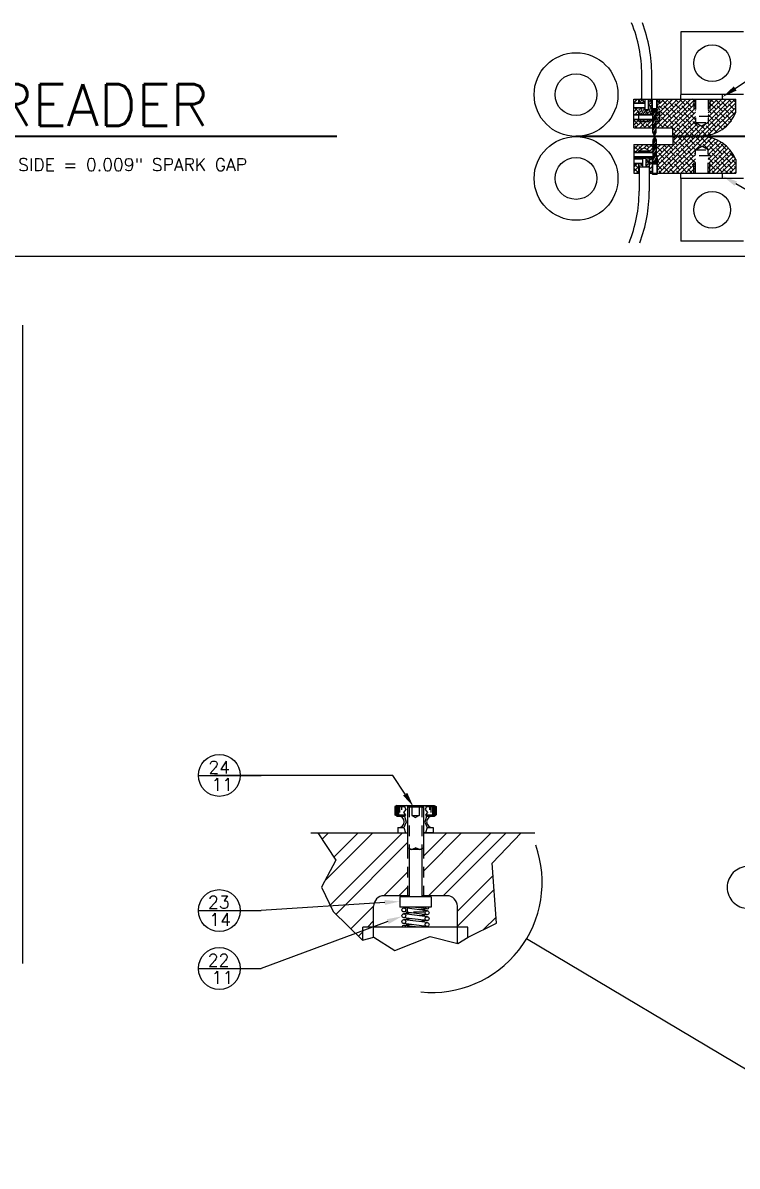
# Model space of a CAD drawing. Extents: x 0 to 34, y 0 to 23.8.
# Drawn here: x 8.38 to 16.91, y 10.14 to 23.79 of the extents above; entities that cross this region are included whole.
import ezdxf

# ---------------------------------------------------------------- set-up
doc = ezdxf.new("R2010")
doc.units = 0
doc.header["$MEASUREMENT"] = 0
doc.linetypes.add('HIDDEN2', pattern=[0.1875, 0.125, -0.0625])
doc.linetypes.add('PHANTOM', pattern=[2.5, 1.25, -0.25, 0.25, -0.25, 0.25, -0.25])
doc.layers.get('0').update_dxf_attribs({"linetype": 'CONTINUOUS'})
for name, color, linetype in [('BORDER', 5, 'CONTINUOUS'), ('DIM', 1, 'CONTINUOUS'), ('HATCH', 2, 'CONTINUOUS'), ('HIDDEN2', 6, 'HIDDEN2'), ('OBJECT', 3, 'CONTINUOUS'), ('SECTION', 6, 'PHANTOM'), ('TEXT', 1, 'CONTINUOUS')]:
    doc.layers.add(name, color=color, linetype=linetype)
doc.styles.add('SIMPLEX', font='simplex')

# ---------------------------------------------------------------- blocks, each defined once
blk = doc.blocks.new('*X12')
at = {"color": 0}
for p, q in [((13.119, 15.064), (13.194, 15.139)), ((13.154, 14.568), (13.724, 15.139)), ((13.216, 14.277), (14.078, 15.139)), ((13.26, 14.851), (13.548, 15.139)), ((13.286, 14.17), (14.139, 15.023)), ((14.329, 14.86), (14.608, 15.139)), ((14.329, 14.683), (14.785, 15.139)), ((14.389, 14.389), (15.139, 15.139)), ((14.565, 14.389), (15.315, 15.139)), ((13.858, 14.389), (14.139, 14.67)), ((14.734, 14.204), (15.161, 14.631)), ((14.035, 14.389), (14.139, 14.493)), ((14.734, 14.027), (15.173, 14.465)), ((13.464, 13.995), (13.734, 14.265)), ((13.66, 14.014), (13.734, 14.088)), ((15.047, 13.986), (15.195, 14.135)), ((13.554, 13.907), (13.608, 13.961))]:
    blk.add_line(p, q, dxfattribs=at)
blk = doc.blocks.new('*X14')
at = {"color": 0}
for p, q in [((41.487, 12.097), (41.512, 12.141)), ((41.487, 12.082), (41.516, 12.134)), ((41.487, 12.067), (41.521, 12.126)), ((41.487, 12.052), (41.525, 12.119)), ((41.487, 12.007), (41.527, 12.077)), ((41.487, 11.992), (41.527, 12.062)), ((41.487, 11.977), (41.527, 12.047)), ((41.487, 11.962), (41.527, 12.032)), ((41.487, 11.917), (41.527, 11.987)), ((41.487, 11.902), (41.527, 11.972)), ((41.487, 11.887), (41.527, 11.957)), ((41.487, 11.872), (41.527, 11.942)), ((41.488, 11.83), (41.527, 11.897)), ((41.497, 11.83), (41.527, 11.882)), ((41.506, 11.83), (41.527, 11.867)), ((41.514, 11.83), (41.527, 11.852))]:
    blk.add_line(p, q, dxfattribs=at)
blk = doc.blocks.new('*X16')
at = {"color": 0}
for p, q in [((18.74, 30.991), (19.144, 31.394)), ((18.74, 31.044), (19.091, 31.394)), ((18.74, 31.097), (19.038, 31.394)), ((18.759, 30.957), (19.197, 31.394)), ((18.812, 30.957), (19.25, 31.394)), ((18.865, 30.957), (19.302, 31.393)), ((18.929, 31.339), (18.985, 31.394)), ((18.929, 31.392), (18.932, 31.394)), ((18.959, 31.369), (18.934, 31.394)), ((19.039, 31.343), (18.987, 31.394)), ((19.171, 31.369), (19.146, 31.394)), ((19.251, 31.343), (19.199, 31.394)), ((18.46, 31.241), (18.52, 31.301)), ((18.46, 31.294), (18.467, 31.301)), ((18.509, 31.236), (18.46, 31.285)), ((18.478, 31.206), (18.573, 31.301)), ((18.556, 31.242), (18.522, 31.276)), ((18.562, 31.289), (18.551, 31.301)), ((18.582, 31.257), (18.626, 31.301)), ((18.641, 31.263), (18.604, 31.301)), ((18.618, 31.24), (18.679, 31.301)), ((18.648, 31.216), (18.69, 31.259)), ((18.69, 31.267), (18.657, 31.301)), ((18.73, 31.193), (18.838, 31.301)), ((18.73, 31.246), (18.785, 31.301)), ((18.73, 31.299), (18.732, 31.301)), ((18.732, 31.141), (18.891, 31.301)), ((18.8, 31.21), (18.734, 31.276)), ((18.774, 31.289), (18.763, 31.301)), ((18.853, 31.263), (18.816, 31.301)), ((18.933, 31.236), (18.869, 31.301)), ((18.986, 31.289), (18.929, 31.346)), ((19.012, 31.21), (18.946, 31.276)), ((19.065, 31.263), (18.999, 31.329)), ((19.118, 31.316), (19.052, 31.382)), ((19.145, 31.236), (19.079, 31.303)), ((19.198, 31.289), (19.132, 31.356)), ((19.198, 31.237), (19.158, 31.276)), ((19.198, 31.237), (19.349, 31.388)), ((19.265, 31.275), (19.211, 31.329)), ((19.331, 31.316), (19.264, 31.382)), ((19.286, 31.272), (19.392, 31.378)), ((19.357, 31.236), (19.291, 31.303)), ((19.32, 31.253), (19.432, 31.364)), ((19.41, 31.289), (19.344, 31.356)), ((19.349, 31.228), (19.469, 31.348)), ((19.349, 31.175), (19.503, 31.329)), ((19.368, 31.141), (19.534, 31.307)), ((19.368, 31.088), (19.563, 31.284)), ((19.368, 31.035), (19.59, 31.258)), ((19.384, 31.369), (19.369, 31.383)), ((19.437, 31.21), (19.37, 31.276)), ((19.49, 31.263), (19.423, 31.329)), ((19.463, 31.343), (19.448, 31.358)), ((19.569, 31.236), (19.503, 31.303)), ((18.46, 31.135), (18.471, 31.146)), ((18.463, 31.123), (18.46, 31.126)), ((18.486, 31.206), (18.469, 31.223)), ((18.471, 31.146), (18.476, 31.151)), ((18.473, 31.201), (18.478, 31.206)), ((18.491, 31.201), (18.486, 31.206)), ((18.511, 31.128), (18.495, 31.144)), ((18.501, 31.123), (18.506, 31.128)), ((18.506, 31.128), (18.523, 31.144)), ((18.516, 31.123), (18.511, 31.128)), ((18.602, 31.249), (18.601, 31.25)), ((18.651, 31.201), (18.648, 31.203)), ((18.648, 31.11), (18.683, 31.146)), ((18.68, 31.118), (18.652, 31.146)), ((18.69, 31.214), (18.681, 31.223)), ((18.685, 31.201), (18.69, 31.206)), ((18.69, 31.206), (18.69, 31.206)), ((18.747, 31.157), (18.73, 31.174)), ((18.827, 31.13), (18.76, 31.197)), ((18.88, 31.183), (18.813, 31.25)), ((18.906, 31.104), (18.84, 31.17)), ((18.959, 31.157), (18.893, 31.223)), ((18.918, 30.957), (19.197, 31.235)), ((18.986, 31.077), (18.92, 31.144)), ((18.971, 30.957), (19.178, 31.163)), ((19.039, 31.13), (18.973, 31.197)), ((19.092, 31.183), (19.026, 31.25)), ((19.118, 31.104), (19.052, 31.17)), ((19.171, 31.157), (19.105, 31.223)), ((19.178, 31.098), (19.132, 31.144)), ((19.178, 31.163), (19.179, 31.165)), ((19.178, 31.11), (19.197, 31.129)), ((19.179, 31.165), (19.197, 31.182)), ((19.197, 31.185), (19.185, 31.197)), ((19.384, 31.157), (19.349, 31.192)), ((19.349, 31.122), (19.368, 31.141)), ((19.368, 31.12), (19.349, 31.139)), ((19.368, 30.982), (19.615, 31.229)), ((19.396, 30.957), (19.637, 31.198)), ((19.463, 31.13), (19.397, 31.197)), ((19.449, 30.957), (19.657, 31.165)), ((19.516, 31.183), (19.45, 31.25)), ((19.543, 31.104), (19.476, 31.17)), ((19.502, 30.957), (19.674, 31.13)), ((19.596, 31.157), (19.529, 31.223)), ((19.622, 31.077), (19.556, 31.144)), ((19.673, 31.132), (19.609, 31.197)), ((18.465, 31.068), (18.46, 31.073)), ((18.46, 31.029), (18.499, 31.068)), ((18.46, 30.976), (18.523, 31.038)), ((18.509, 31.024), (18.465, 31.068)), ((18.523, 30.957), (18.469, 31.011)), ((18.494, 30.957), (18.523, 30.985)), ((18.499, 31.068), (18.504, 31.073)), ((18.523, 31.063), (18.522, 31.064)), ((18.648, 31.057), (18.68, 31.09)), ((18.648, 31.004), (18.68, 31.037)), ((18.668, 30.971), (18.648, 30.991)), ((18.653, 30.957), (18.68, 30.984)), ((18.68, 31.065), (18.654, 31.091)), ((18.685, 31.113), (18.68, 31.118)), ((18.68, 31.09), (18.685, 31.095)), ((18.685, 31.06), (18.68, 31.065)), ((18.68, 31.037), (18.685, 31.042)), ((18.68, 30.984), (18.685, 30.989)), ((18.685, 31.007), (18.681, 31.011)), ((18.74, 31.111), (18.735, 31.116)), ((18.735, 31.092), (18.74, 31.097)), ((18.74, 31.058), (18.735, 31.063)), ((18.735, 31.039), (18.74, 31.044)), ((18.735, 30.986), (18.74, 30.991)), ((18.774, 31.077), (18.74, 31.111)), ((18.8, 30.998), (18.74, 31.058)), ((18.788, 30.957), (18.76, 30.985)), ((18.853, 31.051), (18.787, 31.117)), ((18.88, 30.971), (18.813, 31.038)), ((18.933, 31.024), (18.866, 31.091)), ((18.947, 30.957), (18.893, 31.011)), ((19.012, 30.998), (18.946, 31.064)), ((19, 30.957), (18.973, 30.985)), ((19.065, 31.051), (18.999, 31.117)), ((19.024, 30.957), (19.178, 31.11)), ((19.092, 30.971), (19.026, 31.038)), ((19.077, 30.957), (19.178, 31.057)), ((19.145, 31.024), (19.079, 31.091)), ((19.159, 30.957), (19.105, 31.011)), ((19.13, 30.957), (19.178, 31.004)), ((19.178, 31.044), (19.158, 31.064)), ((19.197, 31.079), (19.178, 31.098)), ((19.178, 31.057), (19.197, 31.076)), ((19.197, 31.025), (19.178, 31.044)), ((19.178, 31.004), (19.197, 31.023)), ((19.197, 30.972), (19.185, 30.985)), ((19.349, 31.069), (19.368, 31.088)), ((19.349, 31.016), (19.368, 31.035)), ((19.357, 31.024), (19.349, 31.033)), ((19.41, 31.077), (19.368, 31.12)), ((19.437, 30.998), (19.37, 31.064)), ((19.425, 30.957), (19.397, 30.985)), ((19.49, 31.051), (19.423, 31.117)), ((19.516, 30.971), (19.45, 31.038)), ((19.569, 31.024), (19.503, 31.091)), ((19.584, 30.957), (19.529, 31.011)), ((19.555, 30.957), (19.679, 31.081)), ((19.649, 30.998), (19.582, 31.064)), ((19.608, 30.957), (19.679, 31.028)), ((19.637, 30.957), (19.609, 30.985)), ((19.679, 31.074), (19.635, 31.117)), ((19.679, 31.021), (19.662, 31.038)), ((18.735, 30.957), (18.735, 30.957)), ((18.841, 30.957), (18.84, 30.958)), ((19.053, 30.957), (19.052, 30.958)), ((19.183, 30.957), (19.197, 30.97)), ((19.349, 30.963), (19.368, 30.982)), ((19.368, 30.961), (19.349, 30.98)), ((19.372, 30.957), (19.368, 30.961)), ((19.478, 30.957), (19.476, 30.958)), ((19.661, 30.957), (19.679, 30.975))]:
    blk.add_line(p, q, dxfattribs=at)
blk = doc.blocks.new('*X13')
at = {"color": 0}
for p, q in [((41.487, 12.457), (41.509, 12.495)), ((41.487, 12.442), (41.518, 12.495)), ((41.487, 12.427), (41.526, 12.495)), ((41.487, 12.412), (41.527, 12.482)), ((41.487, 12.367), (41.527, 12.437)), ((41.487, 12.352), (41.527, 12.422)), ((41.487, 12.337), (41.527, 12.407)), ((41.487, 12.322), (41.527, 12.392)), ((41.487, 12.277), (41.527, 12.347)), ((41.487, 12.262), (41.527, 12.332)), ((41.487, 12.247), (41.527, 12.317)), ((41.487, 12.232), (41.527, 12.302)), ((41.493, 12.199), (41.527, 12.257)), ((41.498, 12.191), (41.527, 12.242)), ((41.502, 12.184), (41.527, 12.227)), ((41.506, 12.176), (41.527, 12.212))]:
    blk.add_line(p, q, dxfattribs=at)
blk = doc.blocks.new('*X17')
at = {"color": 0}
for p, q in [((41.347, 12.086), (41.319, 12.133)), ((41.322, 12.09), (41.319, 12.095)), ((41.332, 11.998), (41.323, 12.015)), ((41.384, 11.945), (41.338, 12.026)), ((41.341, 12.133), (41.34, 12.134)), ((41.355, 12.109), (41.345, 12.125)), ((41.368, 12.086), (41.359, 12.101)), ((41.364, 12.017), (41.36, 12.026)), ((41.39, 12.086), (41.362, 12.134)), ((41.428, 11.945), (41.381, 12.026)), ((41.387, 12.128), (41.384, 12.134)), ((41.394, 12.116), (41.392, 12.12)), ((41.434, 12.122), (41.432, 12.125)), ((41.477, 12.01), (41.432, 12.087)), ((41.471, 11.945), (41.432, 12.012)), ((41.443, 12.03), (41.434, 12.047)), ((41.448, 12.098), (41.438, 12.114)), ((41.458, 12.006), (41.448, 12.022)), ((41.477, 12.085), (41.449, 12.134)), ((41.462, 12.073), (41.452, 12.09)), ((41.476, 12.049), (41.467, 12.065)), ((41.477, 12.122), (41.471, 12.133)), ((41.569, 12.075), (41.537, 12.131)), ((41.541, 12.087), (41.537, 12.093)), ((41.569, 12), (41.537, 12.056)), ((41.555, 12.062), (41.546, 12.078)), ((41.559, 12.13), (41.557, 12.134)), ((41.569, 12.038), (41.56, 12.054)), ((41.569, 12.112), (41.564, 12.122)), ((41.341, 11.945), (41.319, 11.983)), ((41.32, 11.945), (41.319, 11.945)), ((41.342, 11.868), (41.333, 11.885)), ((41.346, 11.974), (41.337, 11.99)), ((41.36, 11.95), (41.351, 11.966)), ((41.356, 11.882), (41.354, 11.885)), ((41.378, 11.993), (41.369, 12.009)), ((41.386, 11.868), (41.376, 11.885)), ((41.393, 11.969), (41.383, 11.985)), ((41.406, 11.945), (41.397, 11.96)), ((41.402, 11.877), (41.397, 11.885)), ((41.425, 11.987), (41.418, 12)), ((41.429, 11.868), (41.419, 11.885)), ((41.439, 11.963), (41.43, 11.979)), ((41.449, 11.871), (41.441, 11.885)), ((41.449, 11.945), (41.444, 11.955)), ((41.472, 11.982), (41.462, 11.998)), ((41.472, 11.868), (41.462, 11.885)), ((41.477, 11.972), (41.476, 11.974)), ((41.487, 11.88), (41.486, 11.882)), ((41.559, 11.868), (41.527, 11.923)), ((41.528, 11.884), (41.527, 11.886)), ((41.537, 11.868), (41.533, 11.876)), ((41.569, 11.925), (41.537, 11.981)), ((41.546, 11.927), (41.537, 11.944)), ((41.551, 11.995), (41.541, 12.011)), ((41.56, 11.903), (41.551, 11.919)), ((41.565, 11.97), (41.555, 11.987)), ((41.569, 11.887), (41.565, 11.895)), ((41.569, 11.962), (41.569, 11.962)), ((41.321, 11.868), (41.319, 11.87)), ((41.364, 11.868), (41.36, 11.874)), ((41.407, 11.868), (41.407, 11.869))]:
    blk.add_line(p, q, dxfattribs=at)
blk = doc.blocks.new('*X18')
at = {"color": 0}
for p, q in [((41.257, 12.089), (41.302, 12.134)), ((41.266, 12.086), (41.257, 12.094)), ((41.257, 11.983), (41.3, 12.026)), ((41.286, 12.118), (41.27, 12.134)), ((41.319, 11.979), (41.273, 12.025)), ((41.307, 12.086), (41.319, 12.098)), ((41.542, 11.79), (41.885, 12.134)), ((41.569, 11.871), (41.832, 12.134)), ((41.569, 11.924), (41.779, 12.134)), ((41.569, 11.977), (41.726, 12.134)), ((41.569, 12.03), (41.673, 12.134)), ((41.569, 12.083), (41.62, 12.134)), ((41.578, 12.092), (41.569, 12.1)), ((41.604, 12.012), (41.569, 12.047)), ((41.657, 12.065), (41.591, 12.131)), ((41.595, 11.79), (41.938, 12.134)), ((41.684, 11.985), (41.618, 12.052)), ((41.648, 11.79), (41.975, 12.117)), ((41.737, 12.038), (41.671, 12.105)), ((41.71, 12.118), (41.695, 12.134)), ((41.763, 11.959), (41.697, 12.025)), ((41.701, 11.79), (41.975, 12.064)), ((41.79, 12.092), (41.748, 12.134)), ((41.817, 12.012), (41.75, 12.078)), ((41.87, 12.065), (41.803, 12.131)), ((41.896, 11.985), (41.83, 12.052)), ((41.949, 12.038), (41.883, 12.105)), ((41.923, 12.118), (41.907, 12.134)), ((41.975, 11.96), (41.909, 12.025)), ((41.975, 12.119), (41.96, 12.134)), ((41.975, 12.066), (41.962, 12.078)), ((41.975, 12.117), (41.991, 12.134)), ((41.994, 12.1), (41.975, 12.119)), ((41.975, 12.064), (41.994, 12.083)), ((41.994, 12.047), (41.975, 12.066)), ((41.975, 12.011), (41.994, 12.03)), ((42.031, 11.696), (42.469, 12.134)), ((42.084, 11.697), (42.476, 12.088)), ((42.144, 11.703), (42.476, 12.035)), ((42.146, 12.129), (42.15, 12.134)), ((42.146, 11.864), (42.416, 12.134)), ((42.146, 12.076), (42.165, 12.095)), ((42.161, 12.038), (42.146, 12.054)), ((42.146, 12.023), (42.165, 12.042)), ((42.165, 12.095), (42.203, 12.134)), ((42.165, 12.042), (42.256, 12.134)), ((42.165, 11.989), (42.31, 12.134)), ((42.165, 11.936), (42.363, 12.134)), ((42.214, 12.092), (42.172, 12.134)), ((42.241, 12.012), (42.175, 12.078)), ((42.294, 12.065), (42.228, 12.131)), ((42.32, 11.985), (42.254, 12.052)), ((42.373, 12.038), (42.307, 12.105)), ((42.347, 12.118), (42.331, 12.134)), ((42.4, 11.959), (42.334, 12.025)), ((42.426, 12.092), (42.384, 12.134)), ((42.453, 12.012), (42.387, 12.078)), ((42.476, 12.095), (42.44, 12.131)), ((42.476, 12.042), (42.466, 12.052)), ((41.26, 11.985), (41.257, 11.988)), ((41.257, 11.824), (41.318, 11.885)), ((41.257, 11.877), (41.265, 11.885)), ((41.313, 11.826), (41.257, 11.882)), ((41.272, 11.945), (41.319, 11.992)), ((41.3, 11.945), (41.299, 11.946)), ((41.631, 11.932), (41.569, 11.994)), ((41.578, 11.879), (41.569, 11.888)), ((41.657, 11.853), (41.591, 11.919)), ((41.71, 11.906), (41.644, 11.972)), ((41.737, 11.826), (41.671, 11.893)), ((41.79, 11.879), (41.724, 11.946)), ((41.726, 11.762), (41.975, 12.011)), ((41.726, 11.709), (41.975, 11.958)), ((41.766, 11.696), (41.994, 11.924)), ((41.843, 11.932), (41.777, 11.999)), ((41.87, 11.853), (41.803, 11.919)), ((41.923, 11.906), (41.856, 11.972)), ((41.949, 11.826), (41.883, 11.893)), ((41.994, 11.888), (41.936, 11.946)), ((41.975, 11.958), (41.994, 11.977)), ((41.976, 11.959), (41.975, 11.96)), ((41.994, 11.994), (41.989, 11.999)), ((42.165, 11.982), (42.146, 12.001)), ((42.146, 11.97), (42.165, 11.989)), ((42.146, 11.917), (42.154, 11.926)), ((42.165, 11.929), (42.148, 11.946)), ((42.154, 11.926), (42.165, 11.936)), ((42.188, 11.959), (42.165, 11.982)), ((42.214, 11.879), (42.165, 11.929)), ((42.267, 11.932), (42.201, 11.999)), ((42.215, 11.721), (42.476, 11.982)), ((42.294, 11.853), (42.228, 11.919)), ((42.347, 11.906), (42.281, 11.972)), ((42.373, 11.826), (42.307, 11.893)), ((42.327, 11.78), (42.423, 11.876)), ((42.426, 11.88), (42.36, 11.946)), ((42.465, 11.947), (42.413, 11.999)), ((42.447, 11.912), (42.44, 11.919)), ((41.296, 11.79), (41.273, 11.813)), ((41.276, 11.79), (41.354, 11.868)), ((41.392, 11.8), (41.326, 11.866)), ((41.329, 11.79), (41.407, 11.868)), ((41.382, 11.79), (41.46, 11.868)), ((41.455, 11.79), (41.406, 11.84)), ((41.445, 11.853), (41.43, 11.868)), ((41.435, 11.79), (41.487, 11.841)), ((41.487, 11.864), (41.483, 11.868)), ((41.487, 11.811), (41.485, 11.813)), ((41.527, 11.828), (41.566, 11.868)), ((41.604, 11.8), (41.538, 11.866)), ((41.667, 11.79), (41.618, 11.84)), ((41.72, 11.79), (41.697, 11.813)), ((41.763, 11.747), (41.726, 11.785)), ((41.817, 11.8), (41.75, 11.866)), ((41.843, 11.72), (41.777, 11.787)), ((41.819, 11.696), (41.994, 11.871)), ((41.896, 11.773), (41.83, 11.84)), ((41.92, 11.696), (41.856, 11.76)), ((41.872, 11.696), (42.017, 11.841)), ((41.976, 11.747), (41.909, 11.813)), ((41.925, 11.696), (42.051, 11.822)), ((42.029, 11.8), (41.962, 11.866)), ((41.978, 11.696), (42.124, 11.842)), ((42.055, 11.72), (41.989, 11.787)), ((42.128, 11.7), (42.068, 11.76)), ((42.108, 11.773), (42.07, 11.811)), ((42.188, 11.747), (42.121, 11.813)), ((42.161, 11.826), (42.138, 11.85)), ((42.241, 11.8), (42.175, 11.866)), ((42.252, 11.736), (42.201, 11.787)), ((42.319, 11.775), (42.254, 11.84)), ((42.287, 11.754), (42.281, 11.76)), ((42.349, 11.797), (42.334, 11.813)), ((42.403, 11.85), (42.387, 11.866)), ((41.761, 11.696), (41.726, 11.732)), ((41.814, 11.696), (41.803, 11.707)), ((41.973, 11.696), (41.936, 11.734)), ((42.026, 11.696), (42.015, 11.707)), ((42.173, 11.709), (42.148, 11.734))]:
    blk.add_line(p, q, dxfattribs=at)
blk = doc.blocks.new('*X15')
at = {"color": 0}
for p, q in [((18.525, 28.138), (18.523, 28.143)), ((18.544, 28.143), (18.538, 28.153)), ((18.547, 28.138), (18.544, 28.143)), ((18.566, 28.143), (18.556, 28.16)), ((18.569, 28.138), (18.566, 28.143)), ((18.58, 28.156), (18.578, 28.16)), ((18.587, 28.143), (18.585, 28.148)), ((18.59, 28.138), (18.587, 28.143)), ((18.609, 28.143), (18.599, 28.16)), ((18.612, 28.138), (18.609, 28.143)), ((18.627, 28.15), (18.621, 28.16)), ((18.634, 28.138), (18.631, 28.142)), ((18.648, 28.151), (18.643, 28.16)), ((18.524, 28.065), (18.523, 28.068)), ((18.535, 27.972), (18.523, 27.993)), ((18.527, 28.06), (18.524, 28.065)), ((18.536, 28.083), (18.534, 28.086)), ((18.537, 28.005), (18.534, 28.01)), ((18.543, 28.07), (18.536, 28.083)), ((18.539, 28.002), (18.537, 28.005)), ((18.553, 27.978), (18.544, 27.994)), ((18.549, 28.06), (18.548, 28.062)), ((18.557, 28.083), (18.554, 28.088)), ((18.559, 28.005), (18.556, 28.01)), ((18.566, 28.068), (18.557, 28.083)), ((18.566, 27.993), (18.559, 28.005)), ((18.6, 28.083), (18.598, 28.088)), ((18.648, 28.001), (18.6, 28.083)), ((18.621, 27.972), (18.604, 28.002)), ((18.618, 28.015), (18.608, 28.032)), ((18.622, 28.083), (18.619, 28.088)), ((18.622, 28.083), (18.622, 28.083)), ((18.632, 27.991), (18.623, 28.007)), ((18.636, 28.059), (18.627, 28.075)), ((18.643, 27.972), (18.637, 27.983)), ((18.644, 28.083), (18.641, 28.088)), ((18.648, 28.039), (18.641, 28.05)), ((18.648, 28.076), (18.644, 28.083))]:
    blk.add_line(p, q, dxfattribs=at)

msp = doc.modelspace()

# ---------------------------------------------------------------- linework, layer by layer
at = {"layer": 'BORDER'}
for p, q in [((33, 21), (0, 21)), ((8.384, 12.56), (8.384, 20.18))]:
    msp.add_line(p, q, dxfattribs=at)
at = {"layer": 'DIM'}
for p, q in [((15.811, 22.833), (15.674, 22.833)), ((15.811, 22.828), (15.674, 22.828)), ((15.894, 22.701), (15.894, 22.881)), ((15.899, 22.878), (15.894, 22.875)), ((15.899, 22.878), (15.949, 22.878)), ((15.949, 22.878), (15.954, 22.875)), ((15.954, 22.701), (15.954, 22.881)), ((15.811, 22.778), (15.674, 22.778)), ((15.811, 22.773), (15.674, 22.773)), ((15.904, 22.692), (15.674, 22.692)), ((15.899, 22.769), (15.894, 22.772)), ((15.899, 22.698), (15.894, 22.701)), ((15.899, 22.769), (15.949, 22.769)), ((15.904, 22.483), (15.904, 22.769)), ((15.944, 22.483), (15.944, 22.769)), ((15.949, 22.769), (15.954, 22.772)), ((15.949, 22.698), (15.954, 22.701)), ((15.904, 22.632), (15.674, 22.632)), ((2.028, 22.442), (12.132, 22.442)), ((2.028, 22.434), (12.132, 22.434)), ((14.982, 22.442), (25.086, 22.442)), ((14.982, 22.434), (25.086, 22.434)), ((15.5, 22.434), (16.879, 22.434)), ((15.924, 22.448), (15.904, 22.483)), ((15.924, 22.448), (15.904, 22.483)), ((15.924, 22.428), (15.904, 22.394)), ((15.924, 22.428), (15.904, 22.394)), ((15.904, 22.394), (15.904, 22.108)), ((15.924, 22.448), (15.944, 22.483)), ((15.924, 22.448), (15.944, 22.483)), ((15.924, 22.428), (15.944, 22.394)), ((15.924, 22.428), (15.944, 22.394)), ((15.944, 22.394), (15.944, 22.108)), ((15.904, 22.245), (15.674, 22.245)), ((15.904, 22.185), (15.674, 22.185)), ((15.78, 22.167), (15.674, 22.167)), ((15.899, 22.179), (15.894, 22.176)), ((15.894, 22.176), (15.894, 21.986)), ((15.949, 22.179), (15.954, 22.176)), ((15.954, 22.176), (15.954, 21.986)), ((15.78, 22.107), (15.674, 22.107)), ((15.899, 22.108), (15.894, 22.105)), ((15.899, 21.983), (15.894, 21.986)), ((15.899, 22.108), (15.949, 22.108)), ((15.899, 22.108), (15.899, 21.983)), ((15.899, 21.983), (15.949, 21.983)), ((15.949, 22.108), (15.954, 22.105)), ((15.949, 22.108), (15.949, 21.983)), ((15.949, 21.983), (15.954, 21.986)), ((12.947, 14.583), (12.8, 14.806)), ((12.703, 13.29), (11.227, 13.193)), ((12.74, 13.061), (11.227, 12.501)), ((18.943, 10.142), (14.396, 12.857))]:
    msp.add_line(p, q, dxfattribs=at)
for centre in [(16.611, 23.309), (16.611, 21.559)]:
    msp.add_circle(centre, 0.219, dxfattribs=at)
msp.add_arc((13.265, 13.532), 1.317, 264.3502, 19.5788, dxfattribs=at)
for points in [[(12.972, 14.599), (12.922, 14.566), (13.046, 14.433)], [(12.701, 13.319), (12.705, 13.26), (12.882, 13.301)], [(12.729, 13.09), (12.75, 13.033), (12.908, 13.124)]]:
    msp.add_solid(points, dxfattribs=at)
at = {"layer": 'HATCH'}
for p, q in [((15.77, 22.881), (15.77, 23.174)), ((15.89, 22.881), (15.89, 23.174)), ((15.77, 22.881), (15.89, 22.881)), ((15.811, 22.756), (15.811, 22.881)), ((15.849, 22.756), (15.849, 22.881)), ((15.811, 22.756), (15.849, 22.756)), ((15.811, 22.756), (15.83, 22.745)), ((15.849, 22.756), (15.83, 22.745)), ((15.78, 22.177), (15.799, 22.188)), ((15.78, 22.177), (15.818, 22.177)), ((15.78, 22.177), (15.78, 22.074)), ((15.818, 22.177), (15.799, 22.188)), ((15.818, 22.177), (15.818, 22.074)), ((15.739, 22.074), (15.739, 21.781)), ((15.739, 22.074), (15.859, 22.074)), ((15.859, 22.074), (15.859, 21.781))]:
    msp.add_line(p, q, dxfattribs=at)
for centre, radius, start, end in [((14.135, 23.174), 1.635, 0, 22.1563), ((14.135, 23.174), 1.755, 0, 20.5697), ((14.104, 21.781), 1.635, 337.8437, 0), ((14.104, 21.781), 1.755, 339.4303, 0)]:
    msp.add_arc(centre, radius, start, end, dxfattribs=at)
at = {"layer": 'HIDDEN2'}
for p, q in [((15.736, 22.881), (15.986, 22.881)), ((15.736, 22.615), (15.736, 22.881)), ((15.986, 22.615), (15.986, 22.881)), ((16.391, 22.881), (16.391, 22.673)), ((16.41, 22.881), (16.41, 22.602)), ((16.562, 22.881), (16.562, 22.602)), ((16.581, 22.881), (16.581, 22.673)), ((16.581, 22.673), (16.391, 22.673)), ((15.736, 22.615), (15.904, 22.615)), ((15.944, 22.615), (15.986, 22.615)), ((16.41, 22.602), (16.486, 22.558)), ((16.41, 22.602), (16.562, 22.602)), ((16.562, 22.602), (16.486, 22.558)), ((16.41, 22.275), (16.486, 22.319)), ((16.41, 21.996), (16.41, 22.276)), ((16.41, 22.276), (16.562, 22.276)), ((16.562, 22.275), (16.486, 22.319)), ((16.562, 21.996), (16.562, 22.276)), ((16.581, 22.205), (16.391, 22.205)), ((16.391, 21.996), (16.391, 22.205)), ((16.581, 21.996), (16.581, 22.205)), ((12.994, 14.433), (12.994, 13.934)), ((13.026, 14.433), (13.026, 14.327)), ((13.114, 14.433), (13.114, 14.327)), ((13.146, 14.433), (13.146, 13.934)), ((13.026, 14.327), (13.07, 14.303)), ((13.026, 14.327), (13.114, 14.327)), ((13.114, 14.327), (13.07, 14.303)), ((12.975, 13.939), (12.975, 13.37)), ((13.165, 13.939), (13.165, 13.37)), ((12.99, 13.232), (12.97, 13.229)), ((12.97, 13.219), (12.97, 13.172)), ((13.17, 13.172), (12.97, 13.172)), ((13.17, 13.207), (13.119, 13.201)), ((13.17, 13.232), (13.17, 13.217)), ((13.17, 13.194), (13.17, 13.172))]:
    msp.add_line(p, q, dxfattribs=at)
at = {"layer": 'OBJECT'}
for p, q in [((16.236, 23.684), (16.236, 22.934)), ((16.986, 23.684), (16.236, 23.684)), ((16.986, 22.934), (16.236, 22.934)), ((16.236, 22.881), (16.236, 22.933)), ((16.736, 22.881), (16.736, 22.933)), ((15.674, 22.881), (15.736, 22.881)), ((15.674, 22.537), (15.674, 22.881)), ((15.899, 22.698), (15.899, 22.881)), ((15.949, 22.698), (15.949, 22.881)), ((15.986, 22.881), (16.893, 22.881)), ((16.893, 22.719), (16.893, 22.881)), ((15.904, 22.687), (15.674, 22.687)), ((15.899, 22.698), (15.904, 22.695)), ((15.904, 22.698), (15.899, 22.698)), ((15.904, 22.537), (15.904, 22.695)), ((15.949, 22.698), (15.944, 22.698)), ((15.944, 22.695), (15.949, 22.698)), ((15.944, 22.537), (15.944, 22.695)), ((15.904, 22.637), (15.674, 22.637)), ((15.674, 22.537), (15.904, 22.537)), ((15.944, 22.537), (16.143, 22.537)), ((16.143, 22.443), (16.143, 22.537)), ((16.143, 22.443), (16.486, 22.443)), ((16.143, 22.433), (16.143, 22.34)), ((16.143, 22.433), (16.486, 22.433)), ((15.674, 22.34), (16.143, 22.34)), ((15.674, 22.34), (15.674, 21.996)), ((15.736, 22.262), (15.799, 22.298)), ((15.736, 22.262), (15.861, 22.262)), ((15.736, 22.24), (15.736, 22.262)), ((15.861, 22.262), (15.799, 22.298)), ((15.861, 22.24), (15.861, 22.262)), ((15.904, 22.34), (15.904, 22.181)), ((15.944, 22.34), (15.944, 22.181)), ((15.904, 22.24), (15.674, 22.24)), ((15.904, 22.19), (15.674, 22.19)), ((15.78, 22.162), (15.674, 22.162)), ((15.78, 22.112), (15.674, 22.112)), ((15.736, 22.162), (15.736, 22.19)), ((15.736, 21.996), (15.736, 22.112)), ((15.78, 22.174), (15.78, 22.074)), ((15.818, 22.174), (15.818, 22.074)), ((15.861, 21.996), (15.861, 22.19)), ((15.899, 22.179), (15.904, 22.181)), ((15.899, 22.179), (15.899, 21.996)), ((15.944, 22.181), (15.949, 22.179)), ((15.949, 22.179), (15.949, 21.996)), ((16.893, 22.159), (16.893, 21.996)), ((15.674, 21.996), (15.739, 21.996)), ((15.736, 22.074), (15.861, 22.074)), ((15.859, 21.996), (16.893, 21.996)), ((16.236, 21.934), (16.236, 21.996)), ((16.736, 21.934), (16.736, 21.996)), ((16.236, 21.934), (16.236, 21.184)), ((16.986, 21.934), (16.236, 21.934)), ((16.986, 21.184), (16.236, 21.184)), ((12.847, 14.447), (12.825, 14.434)), ((12.825, 14.434), (12.94, 14.434)), ((12.825, 14.434), (12.825, 14.334)), ((12.825, 14.334), (12.949, 14.334)), ((12.847, 14.321), (12.825, 14.334)), ((12.827, 14.434), (12.827, 14.334)), ((12.829, 14.334), (12.829, 14.434)), ((12.833, 14.434), (12.833, 14.334)), ((12.839, 14.334), (12.839, 14.434)), ((12.846, 14.434), (12.846, 14.334)), ((12.847, 14.447), (13.293, 14.447)), ((12.855, 14.334), (12.855, 14.434)), ((12.868, 14.434), (12.868, 14.337)), ((12.884, 14.365), (12.884, 14.434)), ((12.902, 14.434), (12.902, 14.397)), ((12.921, 14.43), (12.921, 14.434)), ((12.953, 14.399), (12.927, 14.364)), ((12.927, 14.364), (12.949, 14.334)), ((12.961, 14.447), (12.94, 14.434)), ((12.94, 14.434), (12.953, 14.399)), ((12.949, 14.334), (12.94, 14.321)), ((12.975, 14.447), (12.975, 13.939)), ((12.975, 14.433), (13.165, 14.433)), ((12.994, 14.433), (12.975, 14.423)), ((13.146, 14.433), (13.165, 14.423)), ((13.165, 14.447), (13.165, 13.939)), ((13.179, 14.447), (13.2, 14.434)), ((13.2, 14.434), (13.187, 14.399)), ((13.187, 14.399), (13.213, 14.364)), ((13.213, 14.364), (13.191, 14.334)), ((13.191, 14.334), (13.2, 14.321)), ((13.191, 14.334), (13.315, 14.334)), ((13.2, 14.434), (13.315, 14.434)), ((13.219, 14.43), (13.219, 14.434)), ((13.238, 14.434), (13.238, 14.397)), ((13.256, 14.365), (13.256, 14.434)), ((13.272, 14.434), (13.272, 14.337)), ((13.285, 14.334), (13.285, 14.434)), ((13.293, 14.447), (13.315, 14.434)), ((13.293, 14.434), (13.293, 14.334)), ((13.293, 14.321), (13.315, 14.334)), ((13.301, 14.334), (13.301, 14.434)), ((13.307, 14.434), (13.307, 14.334)), ((13.31, 14.334), (13.31, 14.434)), ((13.313, 14.434), (13.313, 14.334)), ((13.315, 14.434), (13.315, 14.334)), ((12.847, 14.321), (12.941, 14.321)), ((12.958, 14.247), (12.93, 14.184)), ((12.94, 14.321), (12.958, 14.247)), ((13.2, 14.321), (13.182, 14.247)), ((13.182, 14.247), (13.21, 14.184)), ((13.199, 14.321), (13.293, 14.321)), ((11.82, 14.12), (12.975, 14.12)), ((12.858, 14.184), (12.93, 14.184)), ((12.858, 14.184), (12.858, 14.12)), ((12.858, 14.12), (12.975, 14.12)), ((12.93, 14.184), (12.952, 14.12)), ((13.282, 14.12), (13.165, 14.12)), ((13.165, 14.12), (14.495, 14.12)), ((13.21, 14.184), (13.188, 14.12)), ((13.21, 14.184), (13.282, 14.184)), ((13.282, 14.184), (13.282, 14.12)), ((13.022, 13.922), (12.975, 13.942)), ((12.994, 13.934), (12.994, 13.357)), ((13.022, 13.922), (13.07, 13.942)), ((13.118, 13.922), (13.07, 13.942)), ((13.118, 13.922), (13.165, 13.942)), ((13.146, 13.934), (13.146, 13.357)), ((13.146, 13.922), (12.994, 13.922)), ((12.57, 12.877), (12.57, 13.245)), ((12.994, 13.37), (12.695, 13.37)), ((12.882, 13.357), (12.882, 13.232)), ((13.257, 13.357), (12.882, 13.357)), ((13.445, 13.37), (13.146, 13.37)), ((13.257, 13.357), (13.257, 13.232)), ((13.57, 12.799), (13.57, 13.245)), ((13.257, 13.232), (12.882, 13.232)), ((12.97, 13.229), (12.928, 13.224)), ((13.206, 13.142), (12.928, 13.177)), ((13.021, 13.166), (12.928, 13.154)), ((13.206, 13.073), (12.928, 13.107)), ((13.212, 13.189), (12.934, 13.224)), ((13.212, 13.119), (12.934, 13.154)), ((12.97, 13.232), (12.97, 13.219)), ((13.07, 13.232), (13.07, 13.229)), ((13.169, 13.217), (13.07, 13.229)), ((13.212, 13.142), (13.119, 13.131)), ((13.206, 13.212), (13.17, 13.217)), ((13.17, 13.217), (13.17, 13.207)), ((13.212, 13.212), (13.17, 13.207)), ((13.17, 13.207), (13.17, 13.194)), ((13.693, 12.995), (12.443, 12.995)), ((12.443, 12.842), (12.443, 12.995)), ((13.021, 13.096), (12.928, 13.084)), ((13.206, 13.003), (12.928, 13.037)), ((13.021, 13.026), (12.928, 13.014)), ((13.212, 13.049), (12.934, 13.084)), ((13.07, 12.997), (12.934, 13.014)), ((13.07, 12.997), (13.07, 12.995)), ((13.212, 13.073), (13.119, 13.061)), ((13.693, 12.873), (13.693, 12.995))]:
    msp.add_line(p, q, dxfattribs=at)
for centre, radius in [((14.986, 22.934), 0.5), ((14.986, 22.934), 0.25), ((14.986, 21.934), 0.5), ((14.986, 21.934), 0.25), ((14.986, 21.934), 0.25), ((12.931, 13.2), 0.0235), ((12.931, 13.131), 0.0235), ((13.209, 13.166), 0.0235), ((13.209, 13.096), 0.0235), ((12.931, 13.061), 0.0235), ((13.209, 13.026), 0.0235)]:
    msp.add_circle(centre, radius, dxfattribs=at)
for centre, radius, start, end in [((16.486, 22.881), 0.437, 270, 338.2132), ((16.486, 21.996), 0.437, 21.7868, 90), ((12.868, 14.252), 0.0687, 270, 90), ((13.272, 14.252), 0.0687, 90, 270), ((12.695, 13.245), 0.125, 90, 180), ((13.445, 13.245), 0.125, 0, 90), ((13.209, 13.236), 0.0235, 189.8812, 350.1188), ((12.931, 12.991), 0.0235, 9.8812, 170.1188)]:
    msp.add_arc(centre, radius, start, end, dxfattribs=at)
at = {"layer": 'SECTION'}
for p, q in [((11.905, 14.12), (12.12, 13.795)), ((13.987, 13.758), (14.33, 14.12)), ((12.12, 13.795), (11.948, 13.471)), ((14.036, 13.042), (13.987, 13.758)), ((11.948, 13.471), (12.089, 13.183)), ((12.089, 13.183), (12.438, 12.841)), ((13.699, 12.877), (14.036, 13.042)), ((12.438, 12.841), (12.573, 12.877)), ((12.573, 12.877), (12.824, 12.718)), ((12.824, 12.718), (13.246, 12.883)), ((13.246, 12.883), (13.577, 12.798)), ((13.577, 12.798), (13.699, 12.877))]:
    msp.add_line(p, q, dxfattribs=at)
msp.add_arc((17.04, 13.469), 0.25, 90, 0, dxfattribs=at)
at = {"layer": 'TEXT'}
for p, q in [((16.886, 23.008), (17.22, 23.235)), ((16.892, 21.872), (17.22, 21.682)), ((10.479, 14.806), (11.227, 14.806)), ((12.8, 14.806), (10.671, 14.806)), ((10.479, 13.193), (11.227, 13.193)), ((10.479, 12.501), (11.227, 12.501))]:
    msp.add_line(p, q, dxfattribs=at)
for centre in [(10.729, 14.806), (10.729, 13.193), (10.729, 12.501)]:
    msp.add_circle(centre, 0.25, dxfattribs=at)
for points in [[(16.902, 22.983), (16.869, 23.033), (16.736, 22.907)], [(16.877, 21.846), (16.907, 21.898), (16.736, 21.963)]]:
    msp.add_solid(points, dxfattribs=at)

# ---------------------------------------------------------------- block references
at = {"layer": 'DIM'}
for name, p in [('*X18', (-25.583, 10.747)), ('*X17', (-25.583, 10.747)), ('*X13', (-25.583, 10.273)), ('*X16', (-2.786, -8.961)), ('*X14', (-25.583, 10.278)), ('*X15', (-2.786, -5.898))]:
    msp.add_blockref(name, p, dxfattribs=at)
at = {"layer": 'SECTION'}
msp.add_blockref('*X12', (-1.164, -1.019), dxfattribs=at)

# ---------------------------------------------------------------- texts
at = {"layer": 'DIM', "style": 'SIMPLEX'}
msp.add_text('BASE 2 READER', height=0.5, dxfattribs=at).set_placement((5.264, 22.56))
at = {"layer": 'TEXT', "style": 'SIMPLEX'}
for s, p in [('0.008 PAPER + 0.0005 GAP, EACH SIDE = 0.009" SPARK GAP', (4.651, 22.023)), ('24', (10.599, 14.828)), ('11', (10.636, 14.623)), ('23', (10.594, 13.218)), ('14', (10.61, 13.01)), ('22', (10.591, 12.525)), ('11', (10.638, 12.32))]:
    msp.add_text(s, height=0.15, dxfattribs=at).set_placement(p)

doc.saveas('drawing.dxf')
